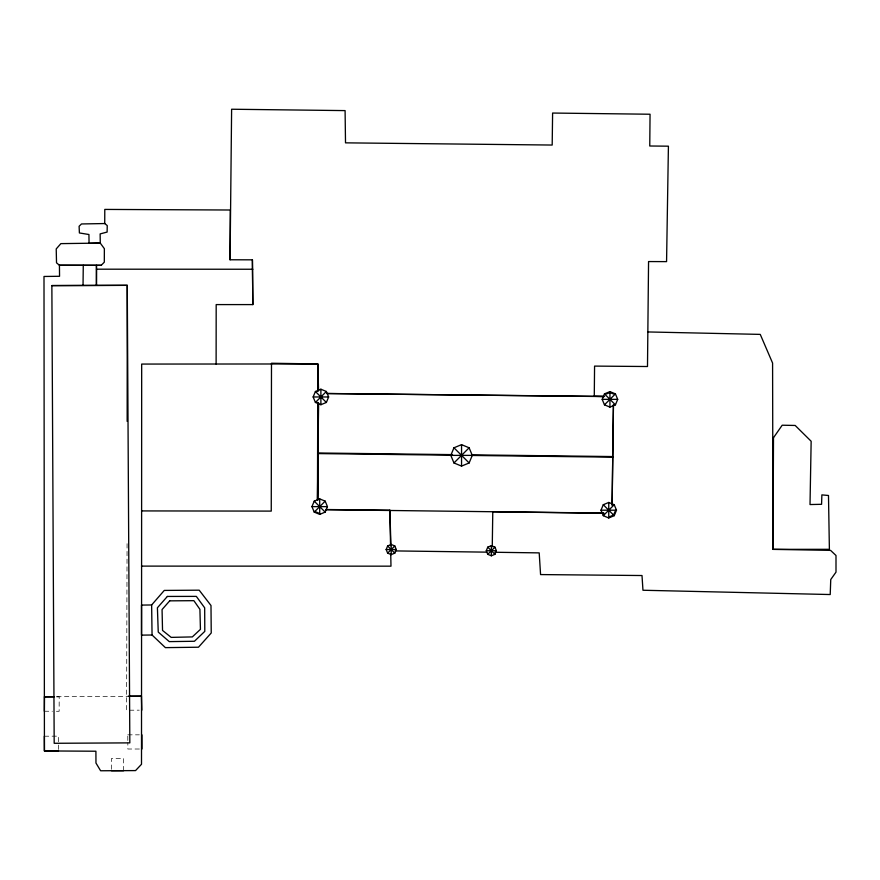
<?xml version="1.0" encoding="UTF-8"?>
<svg xmlns="http://www.w3.org/2000/svg" width="880" height="880" viewBox="0 0 880 880"><rect width="100%" height="100%" fill="white"/><g stroke="black" fill="none" stroke-linecap="round" stroke-linejoin="round"><path stroke-width="0.66" stroke-dasharray="4.4 3.3" d="M127.072 543.686L126.599 710.215L139.271 710.171M56.771 696.729L127.787 696.3M44.363 736.208L58.542 736.142L58.542 750.86M127.798 734.833L139.348 734.833M139.414 749.012L127.853 749.012L127.831 742.566M56.518 696.861L59.202 696.872L59.136 711.293L53.768 711.271M44.363 711.227L52.415 711.26M127.798 736.12L127.82 741.279M123.618 770.715L123.618 758.494L111.463 758.494L111.463 770.715"/><path stroke-width="1.32" d="M101.211 265.32L59.433 265.254L101.211 265.32L104.313 262.163L104.368 248.688L100.265 243.089L60.863 243.628L56.221 248.93L56.518 262.812L59.433 265.254L59.554 276.287L44 276.463L44.418 750.926L95.909 751.223L95.964 763.026L100.617 770.77L135.542 770.594L141.504 764.269L141.68 364.067L317.856 363.957L318.56 390.775M127.16 421.388L127.259 285.34L51.865 285.582L54.186 743.292L129.822 742.874L127.259 285.34L51.865 285.582M216.117 364.067L216.183 304.59L252.835 304.59L252.417 259.831L230.065 259.776L230.307 210.012L104.786 209.418L104.731 223.542L107.239 225.566L107.118 232.067L100.144 233.904L100.265 243.089L89.056 243.331L88.935 234.509L79.398 232.958L79.101 226.281L81.488 223.96L104.731 223.542M317.746 402.38L317.46 499.829L318.527 403.007M317.779 391.402L317.856 363.957L271.491 363.242L271.249 511.104L141.559 510.917M96.503 269.192L96.448 285.285L96.448 265.32L96.503 269.192L252.835 269.247M317.966 500.038L318.461 402.875M44.363 711.227L44.473 696.806L54.032 696.751M230.065 259.776L231.616 109.23L345.092 110.605L345.51 142.846L552.189 145.046L552.607 113.047L650.056 114.235L649.759 146.003L668.415 146.179L666.567 261.624L648.56 261.558L647.493 366.52L594.572 366.102L594.275 396.319L604.571 396.44M83.039 285.406L83.27 265.32M612.139 504.966L613.415 404.899M492.261 546.832L492.778 511.753L603.746 513.249M612.084 505.12L613.47 404.8M313.148 396.968L315.414 391.49L320.892 389.224L326.37 391.49L328.636 396.968L326.37 402.446L320.892 404.723L315.414 402.446L313.148 396.968L321.365 396.968L320.419 396.968M311.949 506.627L314.226 501.149L319.704 498.883L325.182 501.149L327.448 506.627L325.182 512.105L319.704 514.382L314.226 512.105L311.949 506.627L320.177 506.627L319.22 506.627M386.155 549.538L387.64 545.963L391.215 544.478L394.801 545.963L396.286 549.538L394.801 553.124L391.215 554.609L387.64 553.124L386.155 549.538L391.578 549.538L390.863 549.538M450.813 455.378L453.959 447.788L461.549 444.653L469.128 447.788L472.274 455.378L469.128 462.957L461.549 466.103L453.959 462.957L450.813 455.378L461.901 455.378L461.186 455.378M486.277 550.737L487.762 547.151L491.348 545.666L494.923 547.151L496.408 550.737L494.923 554.312L491.348 555.797L487.762 554.312L486.277 550.737L491.7 550.737L490.985 550.737M602.195 399.355L604.461 393.877L609.939 391.611L615.428 393.877L617.694 399.355L615.428 404.833L609.939 407.099L604.461 404.833L602.195 399.355L610.423 399.355L609.466 399.355M601.007 510.202L603.273 504.724L608.751 502.458L614.229 504.724L616.495 510.202L614.229 515.68L608.751 517.957L603.273 515.68L601.007 510.202L609.224 510.202L608.278 510.202M615.109 511.423L613.602 515.053L609.961 516.56M151.635 604.967L164.274 590.425L199.199 590.183L210.991 605.506L211.233 632.984L198.473 647.218L165.396 647.636L152.053 635.008L141.504 635.129L141.504 605.088L151.635 604.967L152.053 635.008M315.414 402.446L320.551 397.309M321.233 396.638L326.37 391.49M314.226 512.105L319.363 506.968M320.034 506.297L325.182 501.149M453.959 462.957L461.296 455.631M461.802 455.125L469.128 447.788M387.64 553.124L390.962 549.791M394.801 545.963L391.468 549.285M604.461 404.833L609.609 399.696M610.28 399.014L615.428 393.877M487.762 554.312L491.095 550.99M491.601 550.484L494.923 547.151M603.273 515.68L608.41 510.543M609.092 509.872L614.229 504.724M606.309 394.009L609.939 392.502L613.58 394.009M129.151 696.289L141.438 696.212L141.801 710.16M58.542 750.86L44.418 750.926L44.363 736.208M321.365 396.968L328.636 396.968M610.423 399.355L617.694 399.355M461.901 455.378L472.274 455.378M320.177 506.627L327.448 506.627M609.224 510.202L616.495 510.202M391.578 549.538L396.286 549.538M491.7 550.737L496.408 550.737M141.504 566.115L390.984 566.17L390.731 553.883M128.282 696.212L141.438 696.212M44.473 696.806L53.955 696.806M111.463 770.715L123.618 770.715M326.854 393.536L603.977 396.451M326.744 393.481L603.911 396.561M452.496 454.619L318.208 452.991L318.208 453.585L452.496 455.213M471.669 454.85L612.81 456.566L612.81 457.16L471.669 455.455M325.633 509.52L389.851 510.202L390.929 545.435M326.161 509.707L603.779 513.084M395.197 550.913L486.717 552.145M494.868 552.266L539.198 552.882L540.573 574.574L642.004 575.531L642.961 590.249L830.214 594.539L830.753 579.524L836 572.132L836 555.5L830.577 550.374L773.003 549.362L772.585 363.055L760.254 334.389L647.845 331.947M314.853 511.478L318.494 512.985M604.461 393.877L609.609 399.014M610.28 399.696L615.428 404.833M603.273 504.724L608.41 509.872M609.092 510.543L614.229 515.68M453.959 447.788L461.296 455.125M461.802 455.631L469.128 462.957M487.762 547.151L491.095 550.484M491.601 550.99L494.923 554.312M315.414 391.49L320.551 396.638M321.233 397.309L326.37 402.446M387.64 545.963L390.962 549.285M391.468 549.791L394.801 553.124M314.226 501.149L319.363 506.297M320.034 506.968L325.182 512.105M389.851 510.202L390.566 545.699M252.417 259.831L252.835 304.59M141.922 734.833L141.977 749.012M609.939 391.611L609.939 398.882M609.939 399.828L609.939 407.099M608.751 502.458L608.751 509.729M608.751 510.686L608.751 517.957M491.348 545.666L491.348 550.374M491.348 551.089L491.348 555.797M461.549 444.653L461.549 455.015M461.549 455.73L461.549 466.103M391.215 544.478L391.215 549.186M391.215 549.901L391.215 554.609M320.892 389.224L320.892 396.495M320.892 397.452L320.892 404.723M319.704 498.883L319.704 506.154M319.704 507.111L319.704 514.382M773.487 437.734L773.003 549.362L829.389 549.307L828.487 495.484L821.876 494.89L821.579 504.306L810.018 504.548L811.151 441.254L795.179 425.458L782.188 425.216L773.487 437.734M167.365 596.442L157.41 607.772L158.246 632.082L169.279 641.619L194.425 641.267L204.798 631.367L204.677 607.827L196.328 596.387L167.365 596.442M169.697 600.853L162.063 609.554L162.536 630.421L171.182 637.384L192.335 636.911L200.442 629.343L199.914 609.323L193.886 600.677L169.697 600.853"/></g></svg>
